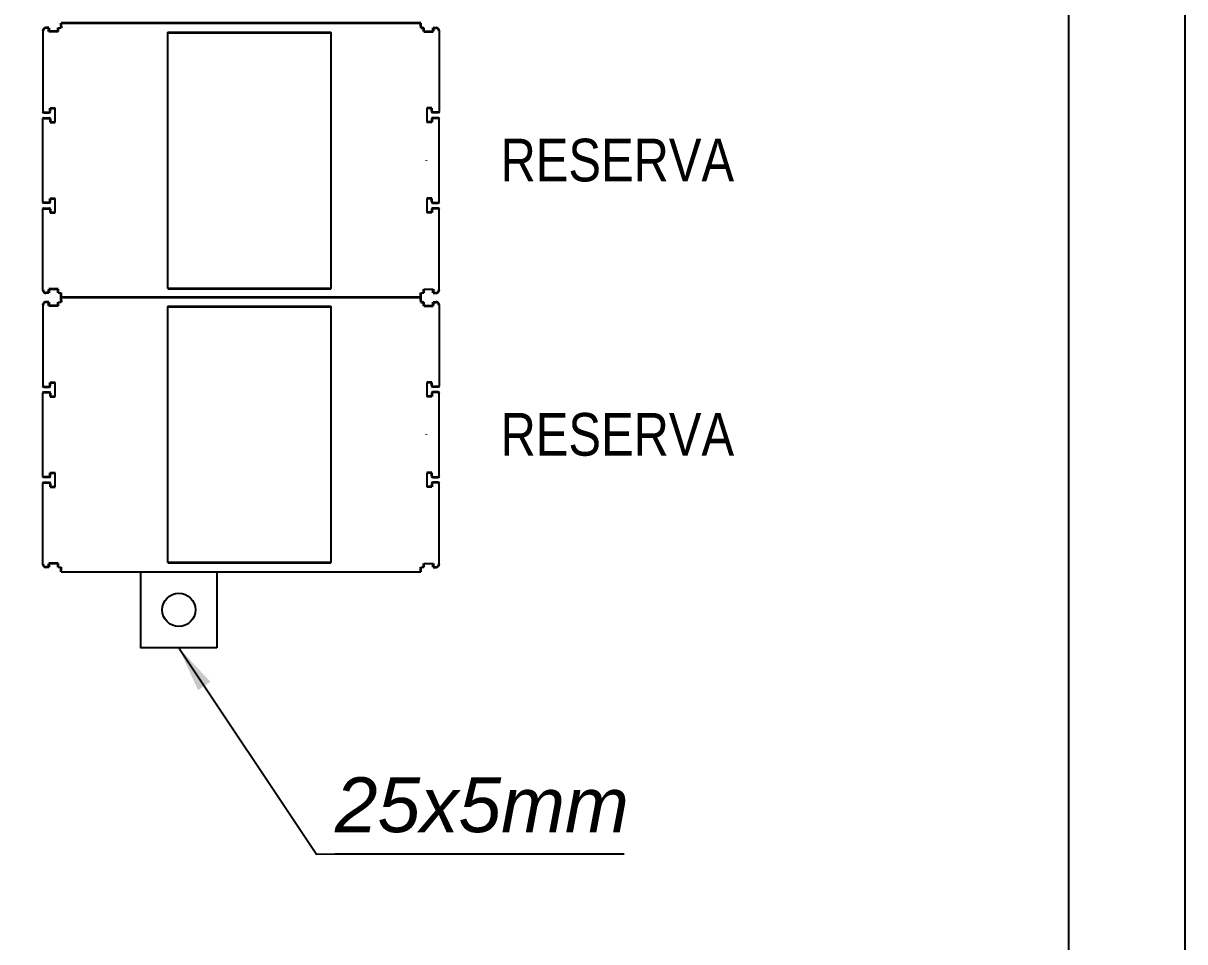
# Model space of a CAD drawing. Header units: millimetres. Extents: x 0 to 840, y -1485 to 297.
# Drawn here: x 85.13 to 123.24, y -1053.53 to -1023.39 of the extents above; entities that cross this region are included whole.
import ezdxf

# ---------------------------------------------------------------- set-up
doc = ezdxf.new("R2010")
doc.units = ezdxf.units.MM
doc.layers.add('L_COTAS', color=2, linetype='Continuous')
doc.styles.get("Standard").update_dxf_attribs({"font": 'arial.ttf'})
doc.styles.add('TEXTOS', font='ariali.ttf')
doc.dimstyles.new('FLECHA_ESC50', dxfattribs={"dimscale": 0.05, "dimtxt": 1.8, "dimasz": 2, "dimexe": 2, "dimexo": 4, "dimgap": 1, "dimtad": 1, "dimzin": 4, "dimdsep": 46, "dimtxsty": 'TEXTOS', "dimcen": 0, "dimclrd": 256, "dimclre": 256, "dimclrt": 2, "dimadec": 0, "dimazin": 0, "dimtfac": 1, "dimtdec": 4, "dimtmove": 1, "dimatfit": 3, "dimfxl": 1, "dimtvp": 1, "dimtolj": 1, "dimtzin": 0, "dimarcsym": 0})

# ---------------------------------------------------------------- blocks, each defined once
blk = doc.blocks.new('XT2_3INT ABB')
at = {"color": 7, "lineweight": 35}
for p, q in [((-4.2, 8.9), (-4.2, 3.55)), ((-4.2, 8.9), (-4.2, 3.55)), ((4.2, 8.9), (4.2, 3.55)), ((4.2, 8.9), (4.2, 3.55))]:
    blk.add_line(p, q, dxfattribs=at)
at = {"color": 3}
blk.add_lwpolyline([(-4.2, 8.9), (4.2, 8.9), (4.2, 3.55), (-4.2, 3.55)], close=True, dxfattribs=at)
at = {"layer": 'Defpoints', "color": 3}
for p, q in [((-4.25, 13), (-1.599, 13)), ((-1.365, 13), (1.365, 13)), ((4.25, 13), (1.599, 13)), ((-1.714, 12.6), (-1.25, 12.6)), ((1.25, 12.6), (1.714, 12.6)), ((-4.5, 12.4), (-4.5, 0.6)), ((-4.35, 12.5), (-4.35, 12.4)), ((4.35, 12.5), (4.35, 12.4)), ((-4.35, 0.6), (-4.35, 0.5)), ((-4.225, 0.5), (-4.225, 0.2)), ((-1.25, 0.4), (-1.714, 0.4)), ((1.714, 0.4), (1.25, 0.4)), ((-4.25, 0), (-1.599, 0)), ((4.25, 0), (1.599, 0)), ((-1.365, 0), (1.365, 0))]:
    blk.add_line(p, q, dxfattribs=at)
at = {"layer": 'Defpoints', "color": 3, "lineweight": 35, "ltscale": 0.0475}
for p, q in [((-1.574, 12.975), (-1.574, 12.785)), ((-1.39, 12.785), (-1.39, 12.975)), ((1.39, 12.975), (1.39, 12.785)), ((1.574, 12.975), (1.574, 12.785)), ((-1.574, 0.025), (-1.574, 0.215)), ((-1.39, 0.215), (-1.39, 0.025)), ((1.39, 0.025), (1.39, 0.215)), ((1.574, 0.025), (1.574, 0.215))]:
    blk.add_line(p, q, dxfattribs=at)
at = {"layer": 'Defpoints', "color": 3, "lineweight": 35, "ltscale": 0.025}
for p, q in [((-4.35, 12.8), (-4.35, 12.9)), ((-4.35, 12.8), (-4.25, 12.8)), ((4.35, 12.8), (4.25, 12.8)), ((4.35, 12.8), (4.35, 12.9)), ((-4.5, 12.4), (-4.4, 12.4)), ((4.4, 12.4), (4.5, 12.4)), ((-4.5, 0.6), (-4.4, 0.6)), ((4.225, 0.5), (4.225, 0.4)), ((4.4, 0.6), (4.5, 0.6)), ((-4.35, 0.2), (-4.25, 0.2)), ((-4.35, 0.2), (-4.35, 0.1)), ((4.35, 0.2), (4.25, 0.2)), ((4.35, 0.2), (4.35, 0.1))]:
    blk.add_line(p, q, dxfattribs=at)
at = {"layer": 'Defpoints', "color": 3, "lineweight": 35, "ltscale": 0.03125}
for p, q in [((-4.225, 12.8), (-4.35, 12.8)), ((4.225, 12.8), (4.35, 12.8)), ((-4.35, 12.5), (-4.225, 12.5)), ((4.225, 12.5), (4.35, 12.5)), ((-4.35, 0.5), (-4.225, 0.5)), ((4.225, 0.5), (4.35, 0.5)), ((-4.225, 0.2), (-4.35, 0.2)), ((4.225, 0.2), (4.35, 0.2))]:
    blk.add_line(p, q, dxfattribs=at)
at = {"layer": 'Defpoints', "color": 3, "lineweight": 35, "ltscale": 0.00625}
for p, q in [((-4.225, 12.8), (-4.25, 12.8)), ((4.225, 12.8), (4.25, 12.8)), ((-4.225, 0.2), (-4.25, 0.2)), ((4.225, 0.2), (4.25, 0.2))]:
    blk.add_line(p, q, dxfattribs=at)
at = {"layer": 'Defpoints', "color": 3, "lineweight": 35, "ltscale": 0.075}
for p, q in [((-4.225, 12.5), (-4.225, 12.8)), ((4.225, 12.5), (4.225, 12.8)), ((4.225, 0.5), (4.225, 0.2))]:
    blk.add_line(p, q, dxfattribs=at)
at = {"layer": 'Defpoints', "color": 3, "lineweight": 35, "ltscale": 0.02875}
for p, q in [((-1.599, 12.76), (-1.714, 12.76)), ((-1.599, 12.76), (-1.714, 12.76)), ((-1.365, 12.76), (-1.25, 12.76)), ((-1.365, 12.76), (-1.25, 12.76)), ((1.365, 12.76), (1.25, 12.76)), ((1.365, 12.76), (1.25, 12.76)), ((1.599, 12.76), (1.714, 12.76)), ((1.599, 12.76), (1.714, 12.76)), ((-1.599, 0.24), (-1.714, 0.24)), ((-1.365, 0.24), (-1.25, 0.24)), ((1.365, 0.24), (1.25, 0.24)), ((1.599, 0.24), (1.714, 0.24))]:
    blk.add_line(p, q, dxfattribs=at)
at = {"layer": 'Defpoints', "color": 3, "lineweight": 35, "ltscale": 0.04}
for p, q in [((-1.714, 12.76), (-1.714, 12.6)), ((-1.25, 12.76), (-1.25, 12.6)), ((1.25, 12.76), (1.25, 12.6)), ((1.714, 12.76), (1.714, 12.6)), ((-1.714, 0.24), (-1.714, 0.4)), ((-1.25, 0.24), (-1.25, 0.4)), ((1.25, 0.24), (1.25, 0.4)), ((1.714, 0.24), (1.714, 0.4))]:
    blk.add_line(p, q, dxfattribs=at)
at = {"layer": 'Defpoints', "color": 3, "lineweight": 35, "ltscale": 0.0125}
for p, q in [((-4.4, 12.4), (-4.35, 12.4)), ((4.4, 12.4), (4.35, 12.4)), ((-4.4, 0.6), (-4.35, 0.6)), ((4.4, 0.6), (4.35, 0.6))]:
    blk.add_line(p, q, dxfattribs=at)
at = {"layer": 'Defpoints', "color": 3, "lineweight": 35}
blk.add_line((4.5, 0.6), (4.5, 12.4), dxfattribs=at)
blk.add_line((4.5, 0.6), (4.5, 12.4), dxfattribs=at)
at = {"layer": 'Defpoints', "color": 3, "lineweight": 35, "ltscale": 0.05}
blk.add_line((4.225, 0.4), (4.225, 0.2), dxfattribs=at)
at = {"layer": 'Defpoints', "color": 3, "lineweight": 35, "ltscale": 0.07}
blk.add_line((4.35, 0.6), (4.35, 0.5), dxfattribs=at)
at = {"layer": 'Defpoints', "color": 3, "lineweight": 35}
for centre, radius, start, end in [((-4.25, 12.9), 0.1, 90, 180), ((-4.25, 12.9), 0.1, 90, 180), ((-1.599, 12.975), 0.025, 0, 90), ((-1.365, 12.975), 0.025, 90, 180), ((1.365, 12.975), 0.025, 0, 90), ((1.599, 12.975), 0.025, 90, 180), ((4.25, 12.9), 0.1, 0, 90), ((4.25, 12.9), 0.1, 360, 90), ((-1.599, 12.785), 0.025, 270, 0), ((-1.599, 12.785), 0.025, 270, 0), ((-1.365, 12.785), 0.025, 180, 270), ((-1.365, 12.785), 0.025, 180, 270), ((1.365, 12.785), 0.025, 270, 0), ((1.365, 12.785), 0.025, 270, 0), ((1.599, 12.785), 0.025, 180, 270), ((1.599, 12.785), 0.025, 180, 270), ((0, 0.7), 0.286, 269.0583, 270.9417), ((-4.25, 0.1), 0.1, 180, 270), ((-4.25, 0.1), 0.1, 180, 270), ((-1.599, 0.215), 0.025, 0, 90), ((-1.599, 0.025), 0.025, 270, 0), ((-1.365, 0.215), 0.025, 90, 180), ((-1.365, 0.025), 0.025, 180, 270), ((1.365, 0.215), 0.025, 0, 90), ((1.365, 0.025), 0.025, 270, 0), ((1.599, 0.215), 0.025, 90, 180), ((1.599, 0.025), 0.025, 180, 270), ((4.25, 0.1), 0.1, 270, 0), ((4.25, 0.1), 0.1, 270, 0)]:
    blk.add_arc(centre, radius, start, end, dxfattribs=at)
blk = doc.blocks.new('Barra 25x5mm')
at = {"color": 6}
for points in [[(-5.75, 0), (-8.25, 0), (-8.25, 2.5), (-5.75, 2.5)], [(1.25, 0), (-1.25, 0), (-1.25, 2.5), (1.25, 2.5)], [(8.25, 0), (5.75, 0), (5.75, 2.5), (8.25, 2.5)]]:
    blk.add_lwpolyline(points, close=True, dxfattribs=at)
for centre in [(-7, 1.25), (0, 1.25), (7, 1.25)]:
    blk.add_circle(centre, 0.546)

msp = doc.modelspace()

# ---------------------------------------------------------------- linework, layer by layer
at = {"color": 5}
for points in [[(43.2381, -929.7301), (123.2381, -929.7301), (123.2381, -1129.7301), (43.2381, -1129.7301)], [(47.0481, -933.5401), (119.4281, -933.5401), (119.4281, -1125.9201), (47.0481, -1125.9201)]]:
    msp.add_lwpolyline(points, close=True, dxfattribs=at)

# ---------------------------------------------------------------- block references
at = {"rotation": 90}
for p in [(98.7781, -1027.8901), (98.7781, -1036.8901)]:
    msp.add_blockref('XT2_3INT ABB', p, dxfattribs=at)
msp.add_blockref('Barra 25x5mm', (83.2381, -1043.8901))

# ---------------------------------------------------------------- texts
at = {"char_height": 1.4, "width": 11.688192, "attachment_point": 5}
for insert in [(104.6222, -1027.8901), (104.6222, -1036.8901)]:
    msp.add_mtext('{\\fArial Narrow|b0|i0|c0|p34;RESERVA}', dxfattribs=dict(at, insert=insert))
at = {"layer": 'L_COTAS', "insert": (95.3591, -1049.048), "char_height": 1.8, "attachment_point": 4, "style": 'TEXTOS'}
msp.add_mtext('25x5mm', dxfattribs=at)

# ---------------------------------------------------------------- leaders
at = {"layer": 'L_COTAS', "annotation_type": 0, "has_hookline": 1, "hookline_direction": 0, "text_width": 9.4432}
msp.add_leader([(90.2381, -1043.8901), (94.7521, -1050.6587), (95.3594, -1050.647)], dimstyle='FLECHA_ESC50', override={"dimasz": 30, "dimgap": 1, "dimtad": 1}, dxfattribs=at)

doc.saveas('drawing.dxf')
